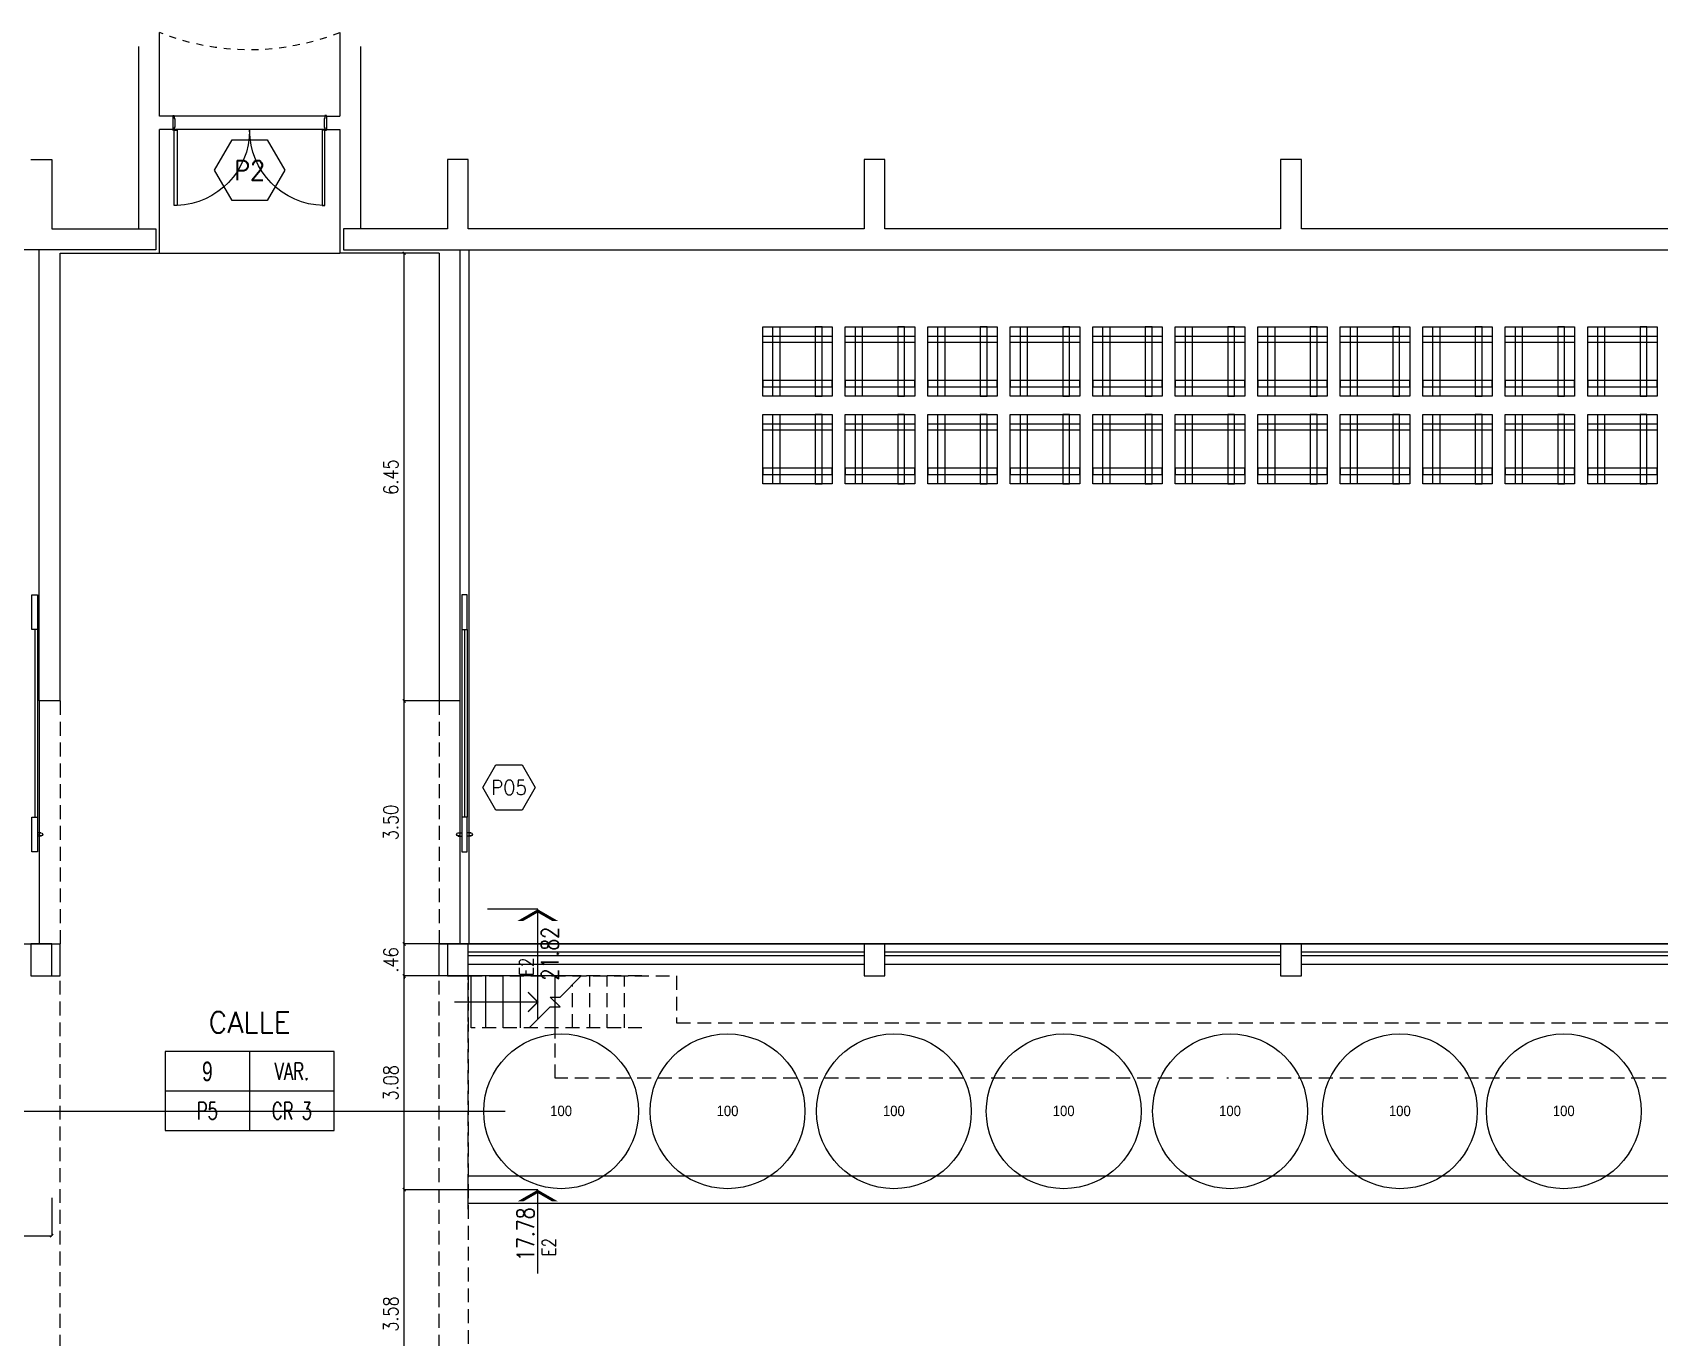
# Model space of a CAD drawing. Extents: x 3 to 114, y 126 to 173.
# Drawn here: x 53.87 to 77.31, y 154.44 to 173.24 of the extents above; entities that cross this region are included whole.
import ezdxf
from ezdxf.enums import TextEntityAlignment as Align

# ---------------------------------------------------------------- set-up
doc = ezdxf.new("R2010")
doc.units = 0
doc.header["$LTSCALE"] = 0.02
doc.header["$MEASUREMENT"] = 0
doc.header["$PDMODE"] = 35
doc.linetypes.add('HIDDEN', pattern=[9.525, 6.35, -3.175])
doc.linetypes.add('TRAZOS2', pattern=[0.375, 0.25, -0.125])
doc.layers.get('0').update_dxf_attribs({"linetype": 'CONTINUOUS'})
doc.layers.get('Defpoints').update_dxf_attribs({"linetype": 'CONTINUOUS'})
for name, color, linetype in [('-alisado-ferrite rojo', 24, 'CONTINUOUS'), ('-LOCAL-TXT', 3, 'CONTINUOUS'), ('-REJILLAS', 8, 'CONTINUOUS'), ('10-2-COTA-ACUM-100', 2, 'CONTINUOUS'), ('10-CARP-HOJA-PUER', 4, 'CONTINUOUS'), ('10-CARP-INSE-SIMB', 2, 'CONTINUOUS'), ('10-CARP-MANO-ABRI', 30, 'CONTINUOUS'), ('10-CARP-MARC', 2, 'CONTINUOUS'), ('10-CARP-SLIA', 15, 'CONTINUOUS'), ('10-COTA-PARC-100', 4, 'CONTINUOUS'), ('10-TERMINACION-LOCALES', 7, 'CONTINUOUS'), ('10-TERMINACION-MUROS', 2, 'CONTINUOUS'), ('columnas', 6, 'CONTINUOUS'), ('hatch', 252, 'CONTINUOUS'), ('ladrillo', 30, 'CONTINUOUS'), ('MUROS', 3, 'CONTINUOUS'), ('PROYECCION', 7, 'HIDDEN'), ('VISTA-3', 8, 'CONTINUOUS')]:
    doc.layers.add(name, color=color, linetype=linetype)
doc.styles.add('arial', font='ARIAL.TTF')
doc.styles.add('COTAS', font='ROMANS.shx', dxfattribs={"width": 0.8})
doc.styles.add('NICO', font='romans.shx', dxfattribs={"height": 0.2})
doc.styles.add('ROMANS', font='romans')
doc.styles.add('STYLE1', font='ARIAL.TTF', dxfattribs={"width": 0.9, "height": 0.15})
doc.dimstyles.new('COTA-S-S-2-50', dxfattribs={"dimscale": 0.5, "dimtxt": 0.25, "dimasz": 0.05, "dimexe": 0, "dimexo": 0, "dimgap": 0.1, "dimtad": 1, "dimzin": 4, "dimdsep": 46, "dimtxsty": 'COTAS', "dimblk": 'OBLIQUE', "dimblk1": 'NONE', "dimblk2": 'M2_COTA', "dimcen": 0.1, "dimclrd": 2, "dimclre": 2, "dimclrt": 2, "dimadec": 0, "dimazin": 0, "dimtfac": 1, "dimtix": 1, "dimtmove": 2, "dimatfit": 3, "dimldrblk": 'M2_COTA', "dimfxl": 0, "dimtolj": 1, "dimtzin": 0, "dimarcsym": 0})

# ---------------------------------------------------------------- blocks, each defined once
blk = doc.blocks.new('FLE-A-ID')
at = {"linetype": 'ByBlock'}
blk.add_line((1.204, 0), (0, 0), dxfattribs=at)
for points in [[(0.168, 0.292), (0.168, 0.208), (0, 0), (0.048, 0)], [(0.168, -0.292), (0.168, -0.208), (0, 0), (0.048, 0)]]:
    blk.add_solid(points)
at = {"style": 'COTAS', "width": 0.8}
blk.add_attdef('NUMEJE', (1.204, 0.262), '', height=0.2, rotation=180, dxfattribs=at)
blk.add_attdef('ACUTA', text='', height=0.25, rotation=180, dxfattribs=at).set_placement((0.333, -0.05), align=Align.RIGHT)
blk = doc.blocks.new('_OBLIQUE')
at = {"color": 0, "linetype": 'ByBlock'}
blk.add_line((-0.5, -0.5), (0.5, 0.5), dxfattribs=at)
blk = doc.blocks.new('*D102')
at = {"layer": '10-COTA-PARC-100', "color": 2, "lineweight": -2}
for p, q in [((51.801, 156.452), (51.801, 155.907)), ((54.15, 156.452), (54.15, 155.907)), ((51.801, 155.907), (54.15, 155.907))]:
    blk.add_line(p, q, dxfattribs=at)
at = {"layer": 'Defpoints', "color": 0}
for p in [(51.801, 156.452), (54.15, 156.452, 0), (54.15, 155.907)]:
    blk.add_point(p, dxfattribs=at)
at = {"layer": '10-COTA-PARC-100', "color": 2, "lineweight": -2, "xscale": 0.0425, "yscale": 0.0425, "zscale": 0.0425, "rotation": 180}
blk.add_blockref('_OBLIQUE', (51.801, 155.907), dxfattribs=at)
at = {"layer": '10-COTA-PARC-100', "color": 2, "lineweight": -2, "xscale": 0.0425, "yscale": 0.0425, "zscale": 0.0425}
blk.add_blockref('_OBLIQUE', (54.15, 155.907), dxfattribs=at)
at = {"layer": '10-COTA-PARC-100', "color": 2, "insert": (52.976, 156.098), "char_height": 0.2125, "attachment_point": 5, "style": 'COTAS'}
blk.add_mtext('\\A1;2.35', dxfattribs=at)
blk = doc.blocks.new('_None')
blk = doc.blocks.new('M2_COTA')
for p, q in [((-1, 0), (0, 0)), ((0, 1), (0, -1))]:
    blk.add_line(p, q)
at = {"const_width": 0.2}
blk.add_lwpolyline([(-1, -1), (1, 1)], dxfattribs=at)
blk = doc.blocks.new('*D138')
at = {"layer": '10-COTA-PARC-100', "color": 2, "lineweight": -2}
for p, q in [((60.15, 156.569), (59.226, 156.569)), ((59.226, 152.989), (59.226, 156.569)), ((60.15, 152.989), (59.226, 152.989))]:
    blk.add_line(p, q, dxfattribs=at)
at = {"layer": 'Defpoints', "color": 0}
for p in [(59.226, 156.569), (60.15, 156.569), (60.15, 152.989, 0)]:
    blk.add_point(p, dxfattribs=at)
at = {"layer": '10-COTA-PARC-100', "color": 2, "lineweight": -2, "xscale": 0.0425, "yscale": 0.0425, "zscale": 0.0425}
for p, rotation in [((59.226, 156.569), 90), ((59.226, 152.989), 270)]:
    blk.add_blockref('_OBLIQUE', p, dxfattribs=dict(at, rotation=rotation))
at = {"layer": '10-COTA-PARC-100', "color": 2, "insert": (59.035, 154.779), "char_height": 0.2125, "attachment_point": 5, "rotation": 90, "style": 'COTAS'}
blk.add_mtext('\\A1;3.58', dxfattribs=at)
blk = doc.blocks.new('*D139')
at = {"layer": '10-COTA-PARC-100', "color": 2, "lineweight": -2}
for p, q in [((60.15, 159.649), (59.226, 159.649)), ((59.226, 156.569), (59.226, 159.649)), ((60.15, 156.569), (59.226, 156.569))]:
    blk.add_line(p, q, dxfattribs=at)
at = {"layer": 'Defpoints', "color": 0}
for p in [(59.226, 159.649), (60.15, 159.649), (60.15, 156.569)]:
    blk.add_point(p, dxfattribs=at)
at = {"layer": '10-COTA-PARC-100', "color": 2, "lineweight": -2, "xscale": 0.0425, "yscale": 0.0425, "zscale": 0.0425}
for p, rotation in [((59.226, 159.649), 90), ((59.226, 156.569), 270)]:
    blk.add_blockref('_OBLIQUE', p, dxfattribs=dict(at, rotation=rotation))
at = {"layer": '10-COTA-PARC-100', "color": 2, "insert": (59.035, 158.109), "char_height": 0.2125, "attachment_point": 5, "rotation": 90, "style": 'COTAS'}
blk.add_mtext('\\A1;3.08', dxfattribs=at)
blk = doc.blocks.new('*D140')
at = {"layer": '10-COTA-PARC-100', "color": 2, "lineweight": -2}
for p, q in [((59.226, 160.109), (59.226, 160.151)), ((60.15, 160.109), (59.226, 160.109)), ((59.226, 159.649), (59.226, 160.109)), ((60.15, 159.649), (59.226, 159.649)), ((59.226, 159.649), (59.226, 159.606))]:
    blk.add_line(p, q, dxfattribs=at)
at = {"layer": 'Defpoints', "color": 0}
for p in [(59.226, 160.109), (60.15, 160.109), (60.15, 159.649)]:
    blk.add_point(p, dxfattribs=at)
at = {"layer": '10-COTA-PARC-100', "color": 2, "lineweight": -2, "xscale": 0.0425, "yscale": 0.0425, "zscale": 0.0425}
for p, rotation in [((59.226, 160.109), 270), ((59.226, 159.649), 90)]:
    blk.add_blockref('_OBLIQUE', p, dxfattribs=dict(at, rotation=rotation))
at = {"layer": '10-COTA-PARC-100', "color": 2, "insert": (59.035, 159.879), "char_height": 0.2125, "attachment_point": 5, "rotation": 90, "style": 'COTAS'}
blk.add_mtext('\\A1;.46', dxfattribs=at)
blk = doc.blocks.new('LOCAL-TERMIS')
at = {"layer": '10-TERMINACION-LOCALES'}
for p, q in [((0.65, 0.303), (-0.65, 0.303)), ((-0.65, 0.303), (-0.65, -0.303)), ((0, 0.303), (0, -0.303)), ((0.65, -0.303), (0.65, 0.303)), ((-0.65, -0.303), (0.65, -0.303))]:
    blk.add_line(p, q, dxfattribs=at)
blk.add_lwpolyline([(0.65, 0), (-0.65, 0)], dxfattribs=at)
at = {"layer": '10-TERMINACION-LOCALES', "style": 'COTAS', "width": 0.7}
for tag, p in [('H-CIE', (0.325, 0.152)), ('PISO', (-0.325, -0.152)), ('TERM', (0.325, -0.152))]:
    blk.add_attdef(tag, text='', height=0.132, dxfattribs=at).set_placement(p, align=Align.MIDDLE_CENTER)
at = {"layer": '10-TERMINACION-MUROS', "style": 'arial', "width": 0.7}
blk.add_attdef('NUM-LOCAL', text='', height=0.15, dxfattribs=at).set_placement((-0.325, 0.152), align=Align.MIDDLE_CENTER)
blk = doc.blocks.new('*D141')
at = {"layer": '10-COTA-PARC-100', "color": 2, "lineweight": -2}
for p, q in [((59.85, 163.609), (59.226, 163.609)), ((59.226, 160.109), (59.226, 163.609)), ((60.15, 160.109), (59.226, 160.109))]:
    blk.add_line(p, q, dxfattribs=at)
at = {"layer": 'Defpoints', "color": 0}
for p in [(59.226, 163.609), (59.85, 163.609), (60.15, 160.109)]:
    blk.add_point(p, dxfattribs=at)
at = {"layer": '10-COTA-PARC-100', "color": 2, "lineweight": -2, "xscale": 0.0425, "yscale": 0.0425, "zscale": 0.0425}
for p, rotation in [((59.226, 163.609), 90), ((59.226, 160.109), 270)]:
    blk.add_blockref('_OBLIQUE', p, dxfattribs=dict(at, rotation=rotation))
at = {"layer": '10-COTA-PARC-100', "color": 2, "insert": (59.035, 161.859), "char_height": 0.2125, "attachment_point": 5, "rotation": 90, "style": 'COTAS'}
blk.add_mtext('\\A1;3.50', dxfattribs=at)
blk = doc.blocks.new('*D142')
at = {"layer": '10-COTA-PARC-100', "color": 2, "lineweight": -2}
for p, q in [((59.73, 170.059), (59.226, 170.059)), ((59.226, 163.609), (59.226, 170.059)), ((59.85, 163.609), (59.226, 163.609))]:
    blk.add_line(p, q, dxfattribs=at)
at = {"layer": 'Defpoints', "color": 0}
for p in [(59.226, 170.059), (59.73, 170.059), (59.85, 163.609)]:
    blk.add_point(p, dxfattribs=at)
at = {"layer": '10-COTA-PARC-100', "color": 2, "lineweight": -2, "xscale": 0.0425, "yscale": 0.0425, "zscale": 0.0425}
for p, rotation in [((59.226, 170.059), 90), ((59.226, 163.609), 270)]:
    blk.add_blockref('_OBLIQUE', p, dxfattribs=dict(at, rotation=rotation))
at = {"layer": '10-COTA-PARC-100', "color": 2, "insert": (59.035, 166.834), "char_height": 0.2125, "attachment_point": 5, "rotation": 90, "style": 'COTAS'}
blk.add_mtext('\\A1;6.45', dxfattribs=at)
blk = doc.blocks.new('CARP-SI0')
blk.add_lwpolyline([(-0.224, 0.388), (-0.449, 0), (-0.224, -0.388), (0.224, -0.388), (0.449, 0), (0.224, 0.388)], close=True)
at = {"style": 'ROMANS', "width": 0.9}
blk.add_attdef('CARP', text='', height=0.25, dxfattribs=at).set_placement((0, 0), align=Align.MIDDLE)
at = {"style": 'ROMANS', "flags": 1}
for tag, p in [('MURO', (0.042, -0.598)), ('L-VANO', (-0.005, -0.936)), ('A-VANO', (0.005, -1.349))]:
    blk.add_attdef(tag, text='', height=0.25, dxfattribs=at).set_placement(p, align=Align.MIDDLE)

msp = doc.modelspace()

# ---------------------------------------------------------------- linework, layer by layer
at = {"layer": '-alisado-ferrite rojo', "color": 0, "extrusion": (0, 0, -1)}
msp.add_lwpolyline([(-60.15, 156.769), (-89.08, 156.769), (-89.08, 156.369), (-60.15, 156.369)], close=True, dxfattribs=at)
at = {"layer": '-REJILLAS', "color": 0}
for p, q in [((61.775, 159.649, 0), (60.15, 159.649, 0)), ((60.4, 158.899, 0), (60.4, 159.649, 0)), ((60.65, 158.899, 0), (60.65, 159.649, 0)), ((60.9, 158.899, 0), (60.9, 159.649, 0)), ((61.15, 159.024, 0), (61.15, 159.649, 0)), ((61.4, 159.344, 0), (61.4, 159.649, 0))]:
    msp.add_line(p, q, dxfattribs=at)
msp.add_lwpolyline([(89.08, 156.369), (60.15, 156.369), (60.15, 156.769), (89.08, 156.769)], dxfattribs=at)
at = {"color": 0}
for p, q in [((55.7, 170.059), (58.3, 170.059)), ((60.193, 158.899), (60.193, 159.649)), ((52.957, 157.699), (60.681, 157.699))]:
    msp.add_line(p, q, dxfattribs=at)
at = {"color": 0, "linetype": 'TRAZOS2', "ltscale": 40}
msp.add_line((61.4, 158.899, 0), (61.4, 159.344, 0), dxfattribs=at)
at = {"color": 0}
msp.add_lwpolyline([(60.16, 170.109), (89.72, 170.109), (89.72, 160.109), (60.16, 160.109)], close=True, dxfattribs=at)
for points in [[(64.392, 168.999), (65.392, 168.999), (65.392, 167.999), (64.392, 167.999)], [(64.538, 168.999), (64.636, 168.999), (64.636, 167.999), (64.538, 167.999)], [(65.246, 168.999), (65.148, 168.999), (65.148, 167.999), (65.246, 167.999)], [(65.58, 168.999), (66.58, 168.999), (66.58, 167.999), (65.58, 167.999)], [(65.726, 168.999), (65.825, 168.999), (65.825, 167.999), (65.726, 167.999)], [(66.434, 168.999), (66.336, 168.999), (66.336, 167.999), (66.434, 167.999)], [(66.768, 168.999), (67.768, 168.999), (67.768, 167.999), (66.768, 167.999)], [(66.914, 168.999), (67.013, 168.999), (67.013, 167.999), (66.914, 167.999)], [(67.622, 168.999), (67.524, 168.999), (67.524, 167.999), (67.622, 167.999)], [(67.956, 168.999), (68.956, 168.999), (68.956, 167.999), (67.956, 167.999)], [(68.103, 168.999), (68.201, 168.999), (68.201, 167.999), (68.103, 167.999)], [(68.81, 168.999), (68.712, 168.999), (68.712, 167.999), (68.81, 167.999)], [(69.145, 168.999), (70.145, 168.999), (70.145, 167.999), (69.145, 167.999)], [(69.291, 168.999), (69.389, 168.999), (69.389, 167.999), (69.291, 167.999)], [(69.999, 168.999), (69.9, 168.999), (69.9, 167.999), (69.999, 167.999)], [(70.333, 168.999), (71.333, 168.999), (71.333, 167.999), (70.333, 167.999)], [(70.479, 168.999), (70.577, 168.999), (70.577, 167.999), (70.479, 167.999)], [(71.187, 168.999), (71.088, 168.999), (71.088, 167.999), (71.187, 167.999)], [(71.521, 168.999), (72.521, 168.999), (72.521, 167.999), (71.521, 167.999)], [(71.667, 168.999), (71.765, 168.999), (71.765, 167.999), (71.667, 167.999)], [(72.375, 168.999), (72.277, 168.999), (72.277, 167.999), (72.375, 167.999)], [(72.709, 168.999), (73.709, 168.999), (73.709, 167.999), (72.709, 167.999)], [(72.855, 168.999), (72.953, 168.999), (72.953, 167.999), (72.855, 167.999)], [(73.563, 168.999), (73.465, 168.999), (73.465, 167.999), (73.563, 167.999)], [(73.897, 168.999), (74.897, 168.999), (74.897, 167.999), (73.897, 167.999)], [(74.043, 168.999), (74.141, 168.999), (74.141, 167.999), (74.043, 167.999)], [(74.751, 168.999), (74.653, 168.999), (74.653, 167.999), (74.751, 167.999)], [(75.085, 168.999), (76.085, 168.999), (76.085, 167.999), (75.085, 167.999)], [(75.231, 168.999), (75.329, 168.999), (75.329, 167.999), (75.231, 167.999)], [(75.939, 168.999), (75.841, 168.999), (75.841, 167.999), (75.939, 167.999)], [(76.273, 168.999), (77.273, 168.999), (77.273, 167.999), (76.273, 167.999)], [(76.419, 168.999), (76.517, 168.999), (76.517, 167.999), (76.419, 167.999)], [(77.127, 168.999), (77.029, 168.999), (77.029, 167.999), (77.127, 167.999)], [(64.392, 168.864), (65.392, 168.864), (65.392, 168.772), (64.392, 168.772)], [(65.58, 168.864), (66.58, 168.864), (66.58, 168.772), (65.58, 168.772)], [(66.768, 168.864), (67.768, 168.864), (67.768, 168.772), (66.768, 168.772)], [(67.956, 168.864), (68.956, 168.864), (68.956, 168.772), (67.956, 168.772)], [(69.145, 168.864), (70.145, 168.864), (70.145, 168.772), (69.145, 168.772)], [(70.333, 168.864), (71.333, 168.864), (71.333, 168.772), (70.333, 168.772)], [(71.521, 168.864), (72.521, 168.864), (72.521, 168.772), (71.521, 168.772)], [(72.709, 168.864), (73.709, 168.864), (73.709, 168.772), (72.709, 168.772)], [(73.897, 168.864), (74.897, 168.864), (74.897, 168.772), (73.897, 168.772)], [(75.085, 168.864), (76.085, 168.864), (76.085, 168.772), (75.085, 168.772)], [(76.273, 168.864), (77.273, 168.864), (77.273, 168.772), (76.273, 168.772)], [(64.392, 168.133), (65.392, 168.133), (65.392, 168.225), (64.392, 168.225)], [(65.58, 168.133), (66.58, 168.133), (66.58, 168.225), (65.58, 168.225)], [(66.768, 168.133), (67.768, 168.133), (67.768, 168.225), (66.768, 168.225)], [(67.956, 168.133), (68.956, 168.133), (68.956, 168.225), (67.956, 168.225)], [(69.145, 168.133), (70.145, 168.133), (70.145, 168.225), (69.145, 168.225)], [(70.333, 168.133), (71.333, 168.133), (71.333, 168.225), (70.333, 168.225)], [(71.521, 168.133), (72.521, 168.133), (72.521, 168.225), (71.521, 168.225)], [(72.709, 168.133), (73.709, 168.133), (73.709, 168.225), (72.709, 168.225)], [(73.897, 168.133), (74.897, 168.133), (74.897, 168.225), (73.897, 168.225)], [(75.085, 168.133), (76.085, 168.133), (76.085, 168.225), (75.085, 168.225)], [(76.273, 168.133), (77.273, 168.133), (77.273, 168.225), (76.273, 168.225)], [(64.392, 167.735), (65.392, 167.735), (65.392, 166.735), (64.392, 166.735)], [(64.392, 167.6), (65.392, 167.6), (65.392, 167.508), (64.392, 167.508)], [(64.538, 167.735), (64.636, 167.735), (64.636, 166.735), (64.538, 166.735)], [(65.246, 167.735), (65.148, 167.735), (65.148, 166.735), (65.246, 166.735)], [(65.58, 167.735), (66.58, 167.735), (66.58, 166.735), (65.58, 166.735)], [(65.58, 167.6), (66.58, 167.6), (66.58, 167.508), (65.58, 167.508)], [(65.726, 167.735), (65.825, 167.735), (65.825, 166.735), (65.726, 166.735)], [(66.434, 167.735), (66.336, 167.735), (66.336, 166.735), (66.434, 166.735)], [(66.768, 167.735), (67.768, 167.735), (67.768, 166.735), (66.768, 166.735)], [(66.768, 167.6), (67.768, 167.6), (67.768, 167.508), (66.768, 167.508)], [(66.914, 167.735), (67.013, 167.735), (67.013, 166.735), (66.914, 166.735)], [(67.622, 167.735), (67.524, 167.735), (67.524, 166.735), (67.622, 166.735)], [(67.956, 167.735), (68.956, 167.735), (68.956, 166.735), (67.956, 166.735)], [(67.956, 167.6), (68.956, 167.6), (68.956, 167.508), (67.956, 167.508)], [(68.103, 167.735), (68.201, 167.735), (68.201, 166.735), (68.103, 166.735)], [(68.81, 167.735), (68.712, 167.735), (68.712, 166.735), (68.81, 166.735)], [(69.145, 167.735), (70.145, 167.735), (70.145, 166.735), (69.145, 166.735)], [(69.145, 167.6), (70.145, 167.6), (70.145, 167.508), (69.145, 167.508)], [(69.291, 167.735), (69.389, 167.735), (69.389, 166.735), (69.291, 166.735)], [(69.999, 167.735), (69.9, 167.735), (69.9, 166.735), (69.999, 166.735)], [(70.333, 167.735), (71.333, 167.735), (71.333, 166.735), (70.333, 166.735)], [(70.333, 167.6), (71.333, 167.6), (71.333, 167.508), (70.333, 167.508)], [(70.479, 167.735), (70.577, 167.735), (70.577, 166.735), (70.479, 166.735)], [(71.187, 167.735), (71.088, 167.735), (71.088, 166.735), (71.187, 166.735)], [(71.521, 167.735), (72.521, 167.735), (72.521, 166.735), (71.521, 166.735)], [(71.521, 167.6), (72.521, 167.6), (72.521, 167.508), (71.521, 167.508)], [(71.667, 167.735), (71.765, 167.735), (71.765, 166.735), (71.667, 166.735)], [(72.375, 167.735), (72.277, 167.735), (72.277, 166.735), (72.375, 166.735)], [(72.709, 167.735), (73.709, 167.735), (73.709, 166.735), (72.709, 166.735)], [(72.709, 167.6), (73.709, 167.6), (73.709, 167.508), (72.709, 167.508)], [(72.855, 167.735), (72.953, 167.735), (72.953, 166.735), (72.855, 166.735)], [(73.563, 167.735), (73.465, 167.735), (73.465, 166.735), (73.563, 166.735)], [(73.897, 167.735), (74.897, 167.735), (74.897, 166.735), (73.897, 166.735)], [(73.897, 167.6), (74.897, 167.6), (74.897, 167.508), (73.897, 167.508)], [(74.043, 167.735), (74.141, 167.735), (74.141, 166.735), (74.043, 166.735)], [(74.751, 167.735), (74.653, 167.735), (74.653, 166.735), (74.751, 166.735)], [(75.085, 167.735), (76.085, 167.735), (76.085, 166.735), (75.085, 166.735)], [(75.085, 167.6), (76.085, 167.6), (76.085, 167.508), (75.085, 167.508)], [(75.231, 167.735), (75.329, 167.735), (75.329, 166.735), (75.231, 166.735)], [(75.939, 167.735), (75.841, 167.735), (75.841, 166.735), (75.939, 166.735)], [(76.273, 167.735), (77.273, 167.735), (77.273, 166.735), (76.273, 166.735)], [(76.273, 167.6), (77.273, 167.6), (77.273, 167.508), (76.273, 167.508)], [(76.419, 167.735), (76.517, 167.735), (76.517, 166.735), (76.419, 166.735)], [(77.127, 167.735), (77.029, 167.735), (77.029, 166.735), (77.127, 166.735)], [(64.392, 166.87), (65.392, 166.87), (65.392, 166.961), (64.392, 166.961)], [(65.58, 166.87), (66.58, 166.87), (66.58, 166.961), (65.58, 166.961)], [(66.768, 166.87), (67.768, 166.87), (67.768, 166.961), (66.768, 166.961)], [(67.956, 166.87), (68.956, 166.87), (68.956, 166.961), (67.956, 166.961)], [(69.145, 166.87), (70.145, 166.87), (70.145, 166.961), (69.145, 166.961)], [(70.333, 166.87), (71.333, 166.87), (71.333, 166.961), (70.333, 166.961)], [(71.521, 166.87), (72.521, 166.87), (72.521, 166.961), (71.521, 166.961)], [(72.709, 166.87), (73.709, 166.87), (73.709, 166.961), (72.709, 166.961)], [(73.897, 166.87), (74.897, 166.87), (74.897, 166.961), (73.897, 166.961)], [(75.085, 166.87), (76.085, 166.87), (76.085, 166.961), (75.085, 166.961)], [(76.273, 166.87), (77.273, 166.87), (77.273, 166.961), (76.273, 166.961)]]:
    msp.add_lwpolyline(points, close=True)
at = {"color": 0, "elevation": 0}
msp.add_lwpolyline([(61.025, 158.899), (61.329, 159.203), (61.471, 159.203), (61.329, 159.344), (61.471, 159.344), (61.775, 159.649)], dxfattribs=at)
for centre in [(61.487, 157.699), (63.884, 157.699), (66.28, 157.699), (68.726, 157.699), (71.122, 157.699), (73.568, 157.699), (75.929, 157.699)]:
    msp.add_circle(centre, 1.115)
at = {"color": 0, "linetype": 'TRAZOS2', "ltscale": 20, "extrusion": (0, 0, -1)}
msp.add_arc((-57, 176.486), 3.5, 248.2846, 291.8037, dxfattribs=at)
at = {"layer": '10-2-COTA-ACUM-100', "color": 0}
for p, q in [((61.15, 160.609), (60.425, 160.609)), ((61.15, 156.569), (60.15, 156.569))]:
    msp.add_line(p, q, dxfattribs=at)
at = {"layer": '10-CARP-HOJA-PUER', "color": 0, "extrusion": (0, 0, -1)}
for points in [[(-55.915, 171.83), (-55.955, 171.83), (-55.955, 170.745), (-55.915, 170.745), (-55.915, 171.83)], [(-58.085, 171.83), (-58.045, 171.83), (-58.045, 170.745), (-58.085, 170.745), (-58.085, 171.83)]]:
    msp.add_lwpolyline(points, dxfattribs=at)
at = {"layer": '10-CARP-MANO-ABRI', "color": 0, "extrusion": (0, 0, -1)}
for centre, radius, start, end in [((-55.914, 171.831), 1.086, 180.0286, 267.8197), ((-58.085, 171.83), 1.085, 271.0729, 359.9931)]:
    msp.add_arc(centre, radius, start, end, dxfattribs=at)
at = {"layer": '10-CARP-MARC', "color": 0, "extrusion": (0, 0, -1)}
for points in [[(-55.895, 172.03), (-55.895, 172.04), (-55.915, 172.04), (-55.915, 172), (-55.925, 172), (-55.925, 171.87), (-55.915, 171.87), (-55.915, 171.83), (-55.895, 171.83), (-55.895, 171.84)], [(-58.105, 172.03), (-58.105, 172.04), (-58.085, 172.04), (-58.085, 172), (-58.075, 172), (-58.075, 171.87), (-58.085, 171.87), (-58.085, 171.83), (-58.105, 171.83), (-58.105, 171.84)]]:
    msp.add_lwpolyline(points, dxfattribs=at)
at = {"layer": '10-CARP-SLIA', "color": 0, "extrusion": (0, 0, -1)}
for p, q in [((58.105, 172.03), (55.895, 172.03)), ((58.105, 171.84), (55.895, 171.84))]:
    msp.add_line(p, q, dxfattribs=at)
at = {"layer": 'columnas', "color": 0}
for p, q in [((53.85, 171.409), (54.15, 171.409)), ((54.15, 171.409), (54.15, 170.409)), ((54.15, 170.409), (55.65, 170.409)), ((55.65, 170.409), (55.65, 170.109)), ((55.35, 170.109), (48.15, 170.109)), ((55.65, 170.109), (55.35, 170.109))]:
    msp.add_line(p, q, dxfattribs=at)
at = {"layer": 'columnas', "color": 0, "extrusion": (0, 0, -1)}
msp.add_line((58.35, 170.409), (58.35, 170.259), dxfattribs=at)
at = {"layer": 'columnas', "color": 0}
msp.add_lwpolyline([(77.85, 170.409), (72.15, 170.409), (72.15, 171.409), (71.85, 171.409), (71.85, 170.409), (66.15, 170.409), (66.15, 171.409), (65.85, 171.409), (65.85, 170.409), (60.15, 170.409), (60.15, 171.409), (59.85, 171.409), (59.85, 170.409), (58.35, 170.409), (58.35, 170.109), (58.65, 170.109), (65.85, 170.109), (66.15, 170.109), (71.85, 170.109), (72.15, 170.109), (77.85, 170.109)], dxfattribs=at)
for points in [[(53.85, 159.649), (54.15, 159.649), (54.15, 160.109), (53.85, 160.109)], [(59.85, 159.649), (60.15, 159.649), (60.15, 160.109), (59.85, 160.109)]]:
    msp.add_lwpolyline(points, close=True, dxfattribs=at)
at = {"layer": 'columnas'}
for points in [[(65.85, 159.649), (66.15, 159.649), (66.15, 160.109), (65.85, 160.109)], [(71.85, 159.649), (72.15, 159.649), (72.15, 160.109), (71.85, 160.109)]]:
    msp.add_lwpolyline(points, close=True, dxfattribs=at)
at = {"layer": 'hatch', "color": 0}
msp.add_line((59.95, 159.274, 0), (61.15, 159.274, 0), dxfattribs=at)
at = {"layer": 'hatch', "color": 0, "const_width": 0.02, "elevation": 0}
msp.add_lwpolyline([(61.009, 159.132), (61.15, 159.274), (61.009, 159.415)], dxfattribs=at)
at = {"layer": 'ladrillo', "color": 0}
for p, q in [((53.97, 163.609), (53.97, 170.109)), ((54.27, 163.609), (54.27, 170.059)), ((59.73, 170.059), (59.73, 163.609)), ((60.03, 170.109), (60.03, 163.609)), ((54.27, 163.609), (53.97, 163.609)), ((60.03, 163.609), (59.73, 163.609)), ((24, 160.109), (54.27, 160.109)), ((54.15, 159.989), (54.15, 160.109)), ((54.27, 159.649), (54.27, 160.109)), ((59.85, 160.109), (59.85, 160.109)), ((54.15, 159.649), (54.27, 159.649))]:
    msp.add_line(p, q, dxfattribs=at)
for points in [[(59.85, 159.649), (59.73, 159.649), (59.73, 160.109), (89.75, 160.109)], [(65.85, 159.989), (60.15, 159.989)], [(65.85, 159.939), (60.15, 159.939)], [(60.15, 159.819), (65.85, 159.819)]]:
    msp.add_lwpolyline(points, dxfattribs=at)
at = {"layer": 'ladrillo', "color": 2}
for points in [[(71.85, 159.989), (66.15, 159.989)], [(71.85, 159.939), (66.15, 159.939)], [(77.85, 159.989), (72.15, 159.989)], [(77.85, 159.939), (72.15, 159.939)]]:
    msp.add_lwpolyline(points, dxfattribs=at)
at = {"layer": 'ladrillo', "color": 3}
for points in [[(66.15, 159.819), (71.85, 159.819)], [(72.15, 159.819), (77.85, 159.819)]]:
    msp.add_lwpolyline(points, dxfattribs=at)
at = {"layer": 'MUROS', "color": 0, "extrusion": (0, 0, -1)}
for p, q in [((55.7, 172.03), (55.7, 173.236)), ((58.3, 173.236), (58.3, 172.03)), ((55.4, 173.034), (55.4, 170.409)), ((58.6, 170.409), (58.6, 173.034)), ((55.895, 172.03), (55.7, 172.03)), ((55.895, 172.03), (55.895, 171.84)), ((58.105, 172.03), (58.3, 172.03)), ((58.105, 172.03), (58.105, 171.84)), ((55.895, 171.84), (55.7, 171.84)), ((55.7, 170.059), (55.7, 171.84)), ((58.105, 171.84), (58.3, 171.84)), ((58.3, 171.84), (58.3, 170.059))]:
    msp.add_line(p, q, dxfattribs=at)
at = {"layer": 'MUROS', "color": 0}
for p, q in [((54.27, 170.059), (55.7, 170.059)), ((59.73, 170.059), (58.3, 170.059))]:
    msp.add_line(p, q, dxfattribs=at)
at = {"layer": 'PROYECCION', "color": 0, "linetype": 'TRAZOS2', "ltscale": 40}
for p, q in [((54.27, 163.609), (54.27, 160.109)), ((59.73, 163.609), (59.73, 160.109)), ((54.27, 152.48, 0), (54.27, 159.649)), ((59.73, 152.48, 0), (59.73, 159.649)), ((60.15, 159.649), (60.15, 139.149)), ((60.15, 158.749, 0), (60.15, 159.649, 0)), ((61.4, 158.749, 0), (61.4, 159.649, 0)), ((62.65, 159.649, 0), (61.775, 159.649, 0)), ((61.9, 158.899, 0), (61.9, 159.649, 0)), ((62.15, 158.899, 0), (62.15, 159.649, 0)), ((62.4, 158.899, 0), (62.4, 159.649, 0)), ((61.65, 158.899, 0), (61.65, 159.524, 0)), ((62.65, 158.899, 0), (60.193, 158.899))]:
    msp.add_line(p, q, dxfattribs=at)
msp.add_lwpolyline([(60.15, 156.292), (60.15, 159.649)], dxfattribs=at)
at = {"layer": 'PROYECCION', "color": 0, "linetype": 'TRAZOS2', "ltscale": 40, "elevation": 0}
for points in [[(60.15, 159.649), (63.15, 159.649), (63.15, 158.975), (86.282, 158.975), (86.282, 159.604), (87.383, 159.604), (87.383, 158.175), (82.126, 158.175), (80.701, 158.175), (71.075, 158.175)], [(70.883, 158.175), (61.4, 158.175), (61.4, 158.749)]]:
    msp.add_lwpolyline(points, dxfattribs=at)
at = {"layer": 'VISTA-3', "color": 0}
for p, q in [((60.16, 160.109), (60.16, 170.109)), ((53.905, 164.637), (53.905, 161.937)), ((53.945, 164.637), (53.945, 161.937)), ((60.055, 164.637), (60.055, 161.937)), ((60.095, 164.637), (60.095, 161.937)), ((60.135, 164.637), (60.135, 161.937)), ((53.97, 163.609), (53.97, 160.109)), ((60.03, 163.609), (60.03, 160.109)), ((53.995, 161.712), (53.945, 161.712)), ((60.005, 161.712), (60.055, 161.712)), ((60.185, 161.712), (60.135, 161.712)), ((53.995, 161.662), (53.945, 161.662)), ((60.005, 161.662), (60.055, 161.662)), ((60.185, 161.662), (60.135, 161.662))]:
    msp.add_line(p, q, dxfattribs=at)
for points in [[(53.945, 165.137), (53.945, 164.637), (53.865, 164.637), (53.865, 165.137)], [(60.055, 165.137), (60.055, 164.637), (60.135, 164.637), (60.135, 165.137)], [(53.945, 161.937), (53.945, 161.437), (53.865, 161.437), (53.865, 161.937)], [(60.055, 161.937), (60.055, 161.437), (60.135, 161.437), (60.135, 161.937)]]:
    msp.add_lwpolyline(points, close=True, dxfattribs=at)
for centre, radius in [((53.995, 161.687), 0.025), ((53.995, 161.687), 0.0225), ((60.005, 161.687), 0.025), ((60.005, 161.687), 0.0225), ((60.185, 161.687), 0.025), ((60.185, 161.687), 0.0225)]:
    msp.add_circle(centre, radius, dxfattribs=at)

# ---------------------------------------------------------------- block references
at = {"color": 0, "extrusion": (2.05199e-08, 1.00772e-07, 1)}
ref = msp.add_blockref('LOCAL-TERMIS', (57, 157.99, 0), dxfattribs=dict(at, xscale=1.875, yscale=1.874999999999995, zscale=1.875000000000002))
ref.add_attrib('NUM-LOCAL', '9', dxfattribs={"layer": '10-TERMINACION-MUROS', "extrusion": (2.05199e-08, 1.00772e-07, 1), "height": 0.281, "style": 'arial', "width": 0.7}).set_placement((56.391, 158.274, 0), align=Align.MIDDLE_CENTER)
ref.add_attrib('H-CIE', 'VAR.', dxfattribs={"layer": '10-TERMINACION-LOCALES', "extrusion": (2.05199e-08, 1.00772e-07, 1), "height": 0.2469, "style": 'COTAS', "width": 0.7}).set_placement((57.609, 158.274, 0), align=Align.MIDDLE_CENTER)
ref.add_attrib('PISO', 'P5', dxfattribs={"layer": '10-TERMINACION-LOCALES', "extrusion": (2.05199e-08, 1.00772e-07, 1), "height": 0.2469, "style": 'COTAS', "width": 0.7}).set_placement((56.391, 157.705, 0), align=Align.MIDDLE_CENTER)
ref.add_attrib('TERM', 'CR 3', dxfattribs={"layer": '10-TERMINACION-LOCALES', "extrusion": (2.05199e-08, 1.00772e-07, 1), "height": 0.2469, "style": 'COTAS', "width": 0.7}).set_placement((57.609, 157.705, 0), align=Align.MIDDLE_CENTER)
at = {"layer": '10-2-COTA-ACUM-100', "color": 0}
ref = msp.add_blockref('FLE-A-ID', (61.15, 160.609), dxfattribs=dict(at, xscale=-1, rotation=89.99999999955051))
ref.add_attrib('ACUTA', '21.82', dxfattribs={"layer": '0', "height": 0.25, "rotation": 90, "style": 'COTAS', "width": 0.8}).set_placement((61.45, 160.355), align=Align.RIGHT)
ref.add_attrib('NUMEJE', 'E2', (61.088, 159.647), dxfattribs={"layer": '0', "height": 0.2, "rotation": 90, "style": 'COTAS', "width": 0.8})
ref = msp.add_blockref('FLE-A-ID', (61.15, 156.569), dxfattribs=dict(at, rotation=270.0000000004495))
ref.add_attrib('ACUTA', '17.78', dxfattribs={"layer": '0', "height": 0.25, "rotation": 90, "style": 'COTAS', "width": 0.8}).set_placement((61.1, 156.315), align=Align.RIGHT)
ref.add_attrib('NUMEJE', 'E2', (61.412, 155.607), dxfattribs={"layer": '0', "height": 0.2, "rotation": 90, "style": 'COTAS', "width": 0.8})
at = {"layer": '10-CARP-INSE-SIMB', "color": 0}
ref = msp.add_blockref('CARP-SI0', (57, 171.253), dxfattribs=dict(at, xscale=-1.125, yscale=1.125, zscale=1.125))
ref.add_attrib('CARP', 'P2', dxfattribs={"layer": '0', "height": 0.2812, "style": 'ROMANS', "width": 0.9}).set_placement((57, 171.253), align=Align.MIDDLE)
ref = msp.add_blockref('CARP-SI0', (60.736, 162.362), dxfattribs=dict(at, xscale=-0.84375, yscale=0.84375, zscale=0.84375))
ref.add_attrib('CARP', 'PO5', dxfattribs={"layer": '0', "height": 0.2109, "style": 'ROMANS', "width": 0.9}).set_placement((60.736, 162.362), align=Align.MIDDLE)

# ---------------------------------------------------------------- texts
at = {"layer": '-LOCAL-TXT', "color": 0, "extrusion": (2.05199e-08, 1.00772e-07, 1), "style": 'NICO'}
msp.add_text('CALLE', height=0.3, dxfattribs=at).set_placement((57, 158.981, 0), align=Align.MIDDLE_CENTER)
at = {"char_height": 0.15, "width": 0.68656, "attachment_point": 1, "style": 'STYLE1'}
for insert in [(61.329, 157.78), (63.726, 157.78), (66.122, 157.78), (68.568, 157.78), (70.964, 157.78), (73.41, 157.78), (75.771, 157.78)]:
    msp.add_mtext('100', dxfattribs=dict(at, insert=insert))

# ---------------------------------------------------------------- dimensions: what is measured, and where the dimension line sits
at = {"layer": '10-COTA-PARC-100', "color": 0}
for base, p1, p2, picture, middle in [((59.226, 170.059), (59.85, 163.609), (59.73, 170.059), '*D142', (59.035, 166.834)), ((59.226, 163.609), (60.15, 160.109), (59.85, 163.609), '*D141', (59.035, 161.859)), ((59.226, 160.109), (60.15, 159.649), (60.15, 160.109), '*D140', (59.035, 159.879)), ((59.226, 159.649), (60.15, 156.569), (60.15, 159.649), '*D139', (59.035, 158.109)), ((59.226, 156.569), (60.15, 152.989, 0), (60.15, 156.569), '*D138', (59.035, 154.779))]:
    dim = msp.add_linear_dim(base=base, p1=p1, p2=p2, angle=90, dimstyle='COTA-S-S-2-50', override={"dimscale": 0.85}, dxfattribs=at)
    dim.commit()
    dim.dimension.update_dxf_attribs({"geometry": picture, "text_midpoint": middle})
dim = msp.add_linear_dim(base=(54.15, 155.907), p1=(51.801, 156.452), p2=(54.15, 156.452, 0), dimstyle='COTA-S-S-2-50', override={"dimscale": 0.85}, dxfattribs=at)
dim.commit()
dim.dimension.update_dxf_attribs({"geometry": '*D102', "text_midpoint": (52.976, 156.098)})

doc.saveas('drawing.dxf')
